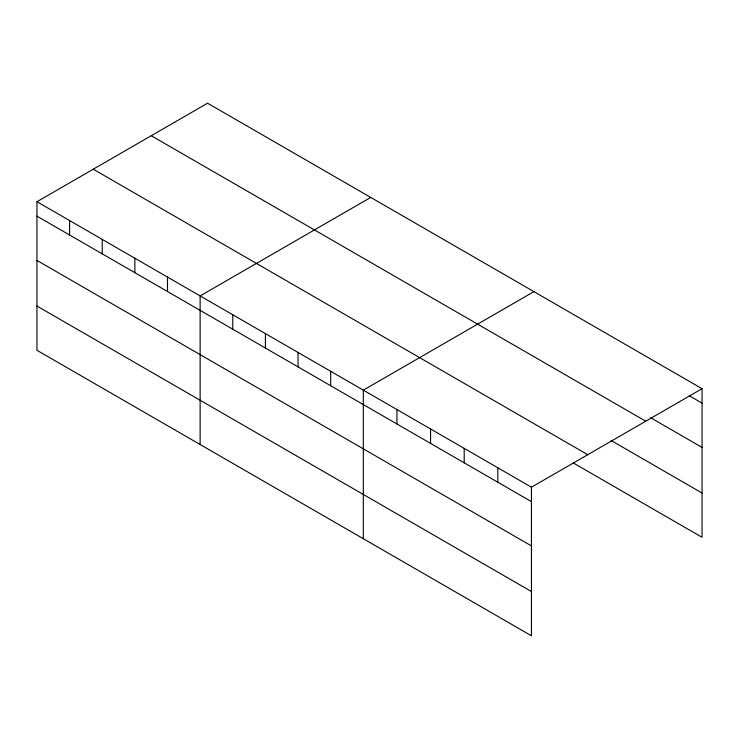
<?xml version="1.0" encoding="UTF-8"?>
<svg xmlns="http://www.w3.org/2000/svg" width="739" height="739" viewBox="0 0 739 739"><rect width="100%" height="100%" fill="white"/><g stroke="black" fill="none" stroke-linecap="round" stroke-linejoin="round"><path stroke-width="1.11" d="M36.95 201.71L531.443 487.204L531.443 635.789L36.95 350.295L36.95 201.71L207.557 103.211L702.05 388.705L702.05 537.29L573.482 463.057M370.738 197.424L200.13 295.923L200.13 444.508M533.928 291.637L363.311 390.137L363.311 538.722M531.443 487.204L702.05 388.705M689.191 395.716L702.05 403.143M650.625 417.72L702.05 447.409M151.255 135.717L645.747 421.212M611.061 440.49L702.05 493.024M93.253 169.203L587.745 454.697M36.95 216.148L531.443 501.642M36.95 260.424L531.443 545.909M36.95 306.029L531.443 591.523M497.818 467.787L497.818 482.234M464.194 448.379L464.194 462.817M430.56 428.962L430.56 443.4M396.935 409.554L396.935 423.992M330.675 371.292L330.675 385.73M298.039 352.448L298.039 366.895M265.403 333.612L265.403 348.051M232.767 314.768L232.767 329.206M167.494 277.079L167.494 291.526M134.858 258.244L134.858 272.682M102.222 239.399L102.222 253.837M69.586 220.555L69.586 234.993"/></g></svg>
